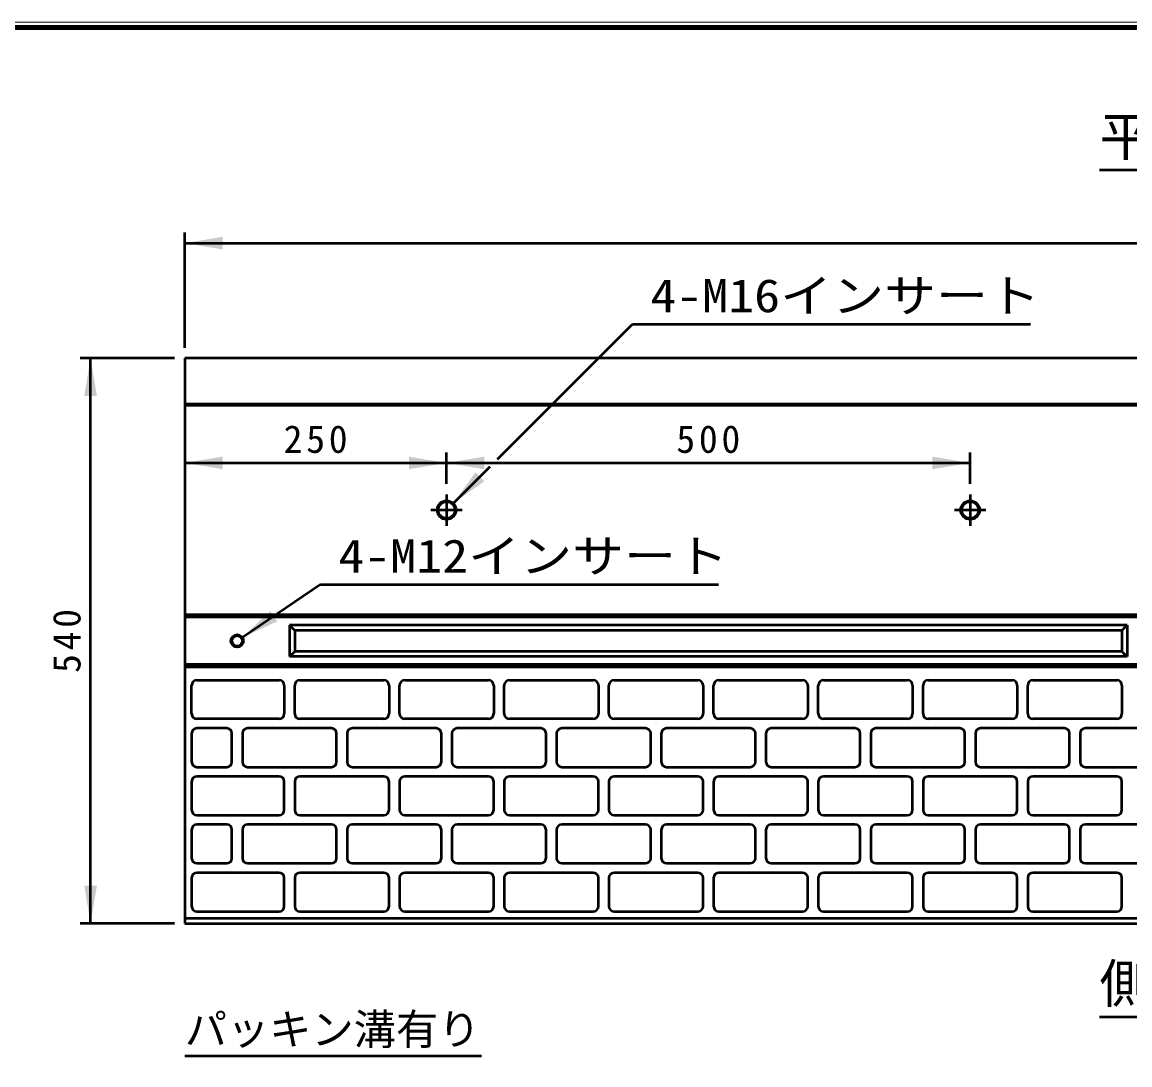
# Model space of a CAD drawing. Units: millimetres, scale not verified. Extents: x 100 to 4105, y 100 to 2870.
# Drawn here: x 1781 to 2838, y 1874 to 2870 of the extents above; entities that cross this region are included whole.
import ezdxf
from ezdxf.enums import TextEntityAlignment as Align

# ---------------------------------------------------------------- set-up
doc = ezdxf.new("R2010")
doc.units = ezdxf.units.MM
doc.header["$LTSCALE"] = 5
doc.linetypes.add('USER2', pattern=[13.4, 10, -1.2, 1, -1.2])
doc.layers.add('V-nasSTD', color=7, linetype='Continuous', lineweight=35)
doc.styles.add('ＭＳ ゴシック', font='')
doc.styles.get('ＭＳ ゴシック').set_extended_font_data('MS Gothic')

msp = doc.modelspace()

# ---------------------------------------------------------------- hatches: boundary and pattern name
at = {"layer": 'V-nasSTD'}
for points in [[(1972, 2664.887), (1936, 2658.887), (1972, 2652.887)], [(1852, 2512.887), (1846, 2548.887), (1840, 2512.887)], [(1972, 2454.887), (1936, 2448.887), (1972, 2442.887)], [(2150, 2442.887), (2186, 2448.887), (2150, 2454.887)], [(2222, 2454.887), (2186, 2448.887), (2222, 2442.887)], [(2650, 2442.887), (2686, 2448.887), (2650, 2454.887)], [(2213.577, 2439.949), (2192.364, 2410.251), (2222.062, 2431.464)], [(2024.152, 2297.445), (2020.791, 2302.415), (2017.43, 2307.385), (1990.97, 2282.248)], [(1840, 2044.887), (1846, 2008.887), (1852, 2044.887)]]:
    msp.add_hatch(color=256, dxfattribs=at).paths.add_polyline_path(points)

# ---------------------------------------------------------------- linework, layer by layer
at = {"layer": 'V-nasSTD', "lineweight": 100}
msp.add_line((4100, 2865), (105, 2865), dxfattribs=at)
at = {"layer": 'V-nasSTD', "lineweight": 50}
for p, q in [((2809.597, 2728.887), (3062.403, 2728.887)), ((1936, 2558.887), (1936, 2668.887)), ((1936, 2658.887), (3936, 2658.887)), ((2234.536, 2452.422), (2363.478, 2581.365)), ((2363.478, 2581.365), (2743.478, 2581.365)), ((1926, 2548.887), (1836, 2548.887)), ((1846, 2008.887), (1846, 2548.887)), ((1936, 2548.887), (1936, 2008.887)), ((3936, 2548.887), (1936, 2548.887)), ((2936, 2504.887), (1936, 2504.887)), ((2936, 2503.887), (1936, 2503.887)), ((2186, 2428.887), (2186, 2458.887)), ((2686, 2428.887), (2686, 2458.887)), ((1936, 2448.887), (2186, 2448.887)), ((2186, 2448.887), (2686, 2448.887)), ((2192.364, 2410.251), (2227.464, 2445.351)), ((2065.523, 2332.665), (1990.97, 2282.248)), ((2065.523, 2332.665), (2445.523, 2332.665)), ((3936, 2303.887), (1936, 2303.887)), ((3936, 2301.387), (1936, 2301.387)), ((2836, 2293.887), (2036, 2293.887)), ((2036, 2293.887), (2036, 2263.887)), ((2041, 2288.887), (2036, 2293.887)), ((2831, 2288.887), (2041, 2288.887)), ((2041, 2288.887), (2041, 2268.887)), ((2831, 2288.887), (2836, 2293.887)), ((2831, 2288.887), (2831, 2268.887)), ((2836, 2293.887), (2836, 2263.887)), ((2041, 2268.887), (2036, 2263.887)), ((2836, 2263.887), (2036, 2263.887)), ((2831, 2268.887), (2041, 2268.887)), ((2831, 2268.887), (2836, 2263.887)), ((3936, 2256.387), (1936, 2256.387)), ((3936, 2253.887), (1936, 2253.887)), ((1942.5, 2209.387), (1942.5, 2236.387)), ((1947.5, 2241.387), (2026, 2241.387)), ((2031, 2236.387), (2031, 2209.387)), ((2041, 2209.387), (2041, 2236.387)), ((2046, 2241.387), (2126, 2241.387)), ((2131, 2236.387), (2131, 2209.387)), ((2141, 2209.387), (2141, 2236.387)), ((2146, 2241.387), (2226, 2241.387)), ((2231, 2236.387), (2231, 2209.387)), ((2241, 2209.387), (2241, 2236.387)), ((2246, 2241.387), (2326, 2241.387)), ((2331, 2236.387), (2331, 2209.387)), ((2341, 2209.387), (2341, 2236.387)), ((2346, 2241.387), (2426, 2241.387)), ((2431, 2236.387), (2431, 2209.387)), ((2441, 2209.387), (2441, 2236.387)), ((2446, 2241.387), (2526, 2241.387)), ((2531, 2236.387), (2531, 2209.387)), ((2541, 2209.387), (2541, 2236.387)), ((2546, 2241.387), (2626, 2241.387)), ((2631, 2236.387), (2631, 2209.387)), ((2641, 2209.387), (2641, 2236.387)), ((2646, 2241.387), (2726, 2241.387)), ((2731, 2236.387), (2731, 2209.387)), ((2741, 2209.387), (2741, 2236.387)), ((2746, 2241.387), (2826, 2241.387)), ((2831, 2236.387), (2831, 2209.387)), ((2026, 2204.387), (1947.5, 2204.387)), ((2126, 2204.387), (2046, 2204.387)), ((2226, 2204.387), (2146, 2204.387)), ((2326, 2204.387), (2246, 2204.387)), ((2426, 2204.387), (2346, 2204.387)), ((2526, 2204.387), (2446, 2204.387)), ((2626, 2204.387), (2546, 2204.387)), ((2726, 2204.387), (2646, 2204.387)), ((2826, 2204.387), (2746, 2204.387)), ((1942.5, 2190.387), (1942.5, 2163.387)), ((1976, 2195.387), (1947.5, 2195.387)), ((1981, 2163.387), (1981, 2190.387)), ((1991, 2190.387), (1991, 2163.387)), ((2076, 2195.387), (1996, 2195.387)), ((2081, 2163.387), (2081, 2190.387)), ((2091, 2190.387), (2091, 2163.387)), ((2176, 2195.387), (2096, 2195.387)), ((2181, 2163.387), (2181, 2190.387)), ((2191, 2190.387), (2191, 2163.387)), ((2276, 2195.387), (2196, 2195.387)), ((2281, 2163.387), (2281, 2190.387)), ((2291, 2190.387), (2291, 2163.387)), ((2376, 2195.387), (2296, 2195.387)), ((2381, 2163.387), (2381, 2190.387)), ((2391, 2190.387), (2391, 2163.387)), ((2476, 2195.387), (2396, 2195.387)), ((2481, 2163.387), (2481, 2190.387)), ((2491, 2190.387), (2491, 2163.387)), ((2576, 2195.387), (2496, 2195.387)), ((2581, 2163.387), (2581, 2190.387)), ((2591, 2190.387), (2591, 2163.387)), ((2676, 2195.387), (2596, 2195.387)), ((2681, 2163.387), (2681, 2190.387)), ((2691, 2190.387), (2691, 2163.387)), ((2776, 2195.387), (2696, 2195.387)), ((2781, 2163.387), (2781, 2190.387)), ((2791, 2190.387), (2791, 2163.387)), ((2876, 2195.387), (2796, 2195.387)), ((1947.5, 2158.387), (1976, 2158.387)), ((1996, 2158.387), (2076, 2158.387)), ((2096, 2158.387), (2176, 2158.387)), ((2196, 2158.387), (2276, 2158.387)), ((2296, 2158.387), (2376, 2158.387)), ((2396, 2158.387), (2476, 2158.387)), ((2496, 2158.387), (2576, 2158.387)), ((2596, 2158.387), (2676, 2158.387)), ((2696, 2158.387), (2776, 2158.387)), ((2796, 2158.387), (2876, 2158.387)), ((2026, 2149.387), (1947.5, 2149.387)), ((2126, 2149.387), (2046, 2149.387)), ((2226, 2149.387), (2146, 2149.387)), ((2326, 2149.387), (2246, 2149.387)), ((2426, 2149.387), (2346, 2149.387)), ((2526, 2149.387), (2446, 2149.387)), ((2626, 2149.387), (2546, 2149.387)), ((2726, 2149.387), (2646, 2149.387)), ((2826, 2149.387), (2746, 2149.387)), ((1942.5, 2144.387), (1942.5, 2117.387)), ((2031, 2117.387), (2031, 2144.387)), ((2041, 2144.387), (2041, 2117.387)), ((2131, 2117.387), (2131, 2144.387)), ((2141, 2144.387), (2141, 2117.387)), ((2231, 2117.387), (2231, 2144.387)), ((2241, 2144.387), (2241, 2117.387)), ((2331, 2117.387), (2331, 2144.387)), ((2341, 2144.387), (2341, 2117.387)), ((2431, 2117.387), (2431, 2144.387)), ((2441, 2144.387), (2441, 2117.387)), ((2531, 2117.387), (2531, 2144.387)), ((2541, 2144.387), (2541, 2117.387)), ((2631, 2117.387), (2631, 2144.387)), ((2641, 2144.387), (2641, 2117.387)), ((2731, 2117.387), (2731, 2144.387)), ((2741, 2144.387), (2741, 2117.387)), ((2831, 2117.387), (2831, 2144.387)), ((1947.5, 2112.387), (2026, 2112.387)), ((2046, 2112.387), (2126, 2112.387)), ((2146, 2112.387), (2226, 2112.387)), ((2246, 2112.387), (2326, 2112.387)), ((2346, 2112.387), (2426, 2112.387)), ((2446, 2112.387), (2526, 2112.387)), ((2546, 2112.387), (2626, 2112.387)), ((2646, 2112.387), (2726, 2112.387)), ((2746, 2112.387), (2826, 2112.387)), ((1942.5, 2098.387), (1942.5, 2071.387)), ((1976, 2103.387), (1947.5, 2103.387)), ((1981, 2071.387), (1981, 2098.387)), ((1991, 2098.387), (1991, 2071.387)), ((2076, 2103.387), (1996, 2103.387)), ((2081, 2071.387), (2081, 2098.387)), ((2091, 2098.387), (2091, 2071.387)), ((2176, 2103.387), (2096, 2103.387)), ((2181, 2071.387), (2181, 2098.387)), ((2191, 2098.387), (2191, 2071.387)), ((2276, 2103.387), (2196, 2103.387)), ((2281, 2071.387), (2281, 2098.387)), ((2291, 2098.387), (2291, 2071.387)), ((2376, 2103.387), (2296, 2103.387)), ((2381, 2071.387), (2381, 2098.387)), ((2391, 2098.387), (2391, 2071.387)), ((2476, 2103.387), (2396, 2103.387)), ((2481, 2071.387), (2481, 2098.387)), ((2491, 2098.387), (2491, 2071.387)), ((2576, 2103.387), (2496, 2103.387)), ((2581, 2071.387), (2581, 2098.387)), ((2591, 2098.387), (2591, 2071.387)), ((2676, 2103.387), (2596, 2103.387)), ((2681, 2071.387), (2681, 2098.387)), ((2691, 2098.387), (2691, 2071.387)), ((2776, 2103.387), (2696, 2103.387)), ((2781, 2071.387), (2781, 2098.387)), ((2791, 2098.387), (2791, 2071.387)), ((2876, 2103.387), (2796, 2103.387)), ((1947.5, 2066.387), (1976, 2066.387)), ((1996, 2066.387), (2076, 2066.387)), ((2096, 2066.387), (2176, 2066.387)), ((2196, 2066.387), (2276, 2066.387)), ((2296, 2066.387), (2376, 2066.387)), ((2396, 2066.387), (2476, 2066.387)), ((2496, 2066.387), (2576, 2066.387)), ((2596, 2066.387), (2676, 2066.387)), ((2696, 2066.387), (2776, 2066.387)), ((2796, 2066.387), (2876, 2066.387)), ((1942.5, 2052.387), (1942.5, 2025.387)), ((2026, 2057.387), (1947.5, 2057.387)), ((2031, 2025.387), (2031, 2052.387)), ((2041, 2052.387), (2041, 2025.387)), ((2126, 2057.387), (2046, 2057.387)), ((2131, 2025.387), (2131, 2052.387)), ((2141, 2052.387), (2141, 2025.387)), ((2226, 2057.387), (2146, 2057.387)), ((2231, 2025.387), (2231, 2052.387)), ((2241, 2052.387), (2241, 2025.387)), ((2326, 2057.387), (2246, 2057.387)), ((2331, 2025.387), (2331, 2052.387)), ((2341, 2052.387), (2341, 2025.387)), ((2426, 2057.387), (2346, 2057.387)), ((2431, 2025.387), (2431, 2052.387)), ((2441, 2052.387), (2441, 2025.387)), ((2526, 2057.387), (2446, 2057.387)), ((2531, 2025.387), (2531, 2052.387)), ((2541, 2052.387), (2541, 2025.387)), ((2626, 2057.387), (2546, 2057.387)), ((2631, 2025.387), (2631, 2052.387)), ((2641, 2052.387), (2641, 2025.387)), ((2726, 2057.387), (2646, 2057.387)), ((2731, 2025.387), (2731, 2052.387)), ((2741, 2052.387), (2741, 2025.387)), ((2826, 2057.387), (2746, 2057.387)), ((2831, 2025.387), (2831, 2052.387)), ((1936, 2013.887), (2936, 2013.887)), ((1947.5, 2020.387), (2026, 2020.387)), ((2046, 2020.387), (2126, 2020.387)), ((2146, 2020.387), (2226, 2020.387)), ((2246, 2020.387), (2326, 2020.387)), ((2346, 2020.387), (2426, 2020.387)), ((2446, 2020.387), (2526, 2020.387)), ((2546, 2020.387), (2626, 2020.387)), ((2646, 2020.387), (2726, 2020.387)), ((2746, 2020.387), (2826, 2020.387)), ((1926, 2008.887), (1836, 2008.887)), ((1936, 2008.887), (3936, 2008.887)), ((2809.597, 1919.655), (3062.403, 1919.655)), ((1936, 1882.327), (2219.208, 1882.327))]:
    msp.add_line(p, q, dxfattribs=at)
at = {"layer": 'V-nasSTD', "linetype": 'USER2', "lineweight": 50}
for p, q in [((2186, 2418.887), (2186, 2388.887)), ((2686, 2418.887), (2686, 2388.887)), ((2201, 2403.887), (2171, 2403.887)), ((2701, 2403.887), (2671, 2403.887))]:
    msp.add_line(p, q, dxfattribs=at)
at = {"layer": 'V-nasSTD', "lineweight": 13}
msp.add_lwpolyline([(100, 100), (100, 2870), (4105, 2870), (4105, 100)], close=True, dxfattribs=at)
at = {"layer": 'V-nasSTD', "lineweight": 50}
for centre, radius in [((2186, 2403.887), 9), ((2186, 2403.887), 8), ((2686, 2403.887), 9), ((2686, 2403.887), 8), ((1986, 2278.887), 6), ((1986, 2278.887), 5)]:
    msp.add_circle(centre, radius, dxfattribs=at)
for centre, start, end in [((1947.5, 2236.387), 90, 180), ((2026, 2236.387), 0, 90), ((2046, 2236.387), 90, 180), ((2126, 2236.387), 0, 90), ((2146, 2236.387), 90, 180), ((2226, 2236.387), 0, 90), ((2246, 2236.387), 90, 180), ((2326, 2236.387), 0, 90), ((2346, 2236.387), 90, 180), ((2426, 2236.387), 0, 90), ((2446, 2236.387), 90, 180), ((2526, 2236.387), 0, 90), ((2546, 2236.387), 90, 180), ((2626, 2236.387), 0, 90), ((2646, 2236.387), 90, 180), ((2726, 2236.387), 0, 90), ((2746, 2236.387), 90, 180), ((2826, 2236.387), 0, 90), ((1947.5, 2209.387), 180, 270), ((2026, 2209.387), 270, 0), ((2046, 2209.387), 180, 270), ((2126, 2209.387), 270, 0), ((2146, 2209.387), 180, 270), ((2226, 2209.387), 270, 0), ((2246, 2209.387), 180, 270), ((2326, 2209.387), 270, 0), ((2346, 2209.387), 180, 270), ((2426, 2209.387), 270, 0), ((2446, 2209.387), 180, 270), ((2526, 2209.387), 270, 0), ((2546, 2209.387), 180, 270), ((2626, 2209.387), 270, 0), ((2646, 2209.387), 180, 270), ((2726, 2209.387), 270, 0), ((2746, 2209.387), 180, 270), ((2826, 2209.387), 270, 0), ((1947.5, 2190.387), 90, 180), ((1976, 2190.387), 0, 90), ((1996, 2190.387), 90, 180), ((2076, 2190.387), 0, 90), ((2096, 2190.387), 90, 180), ((2176, 2190.387), 0, 90), ((2196, 2190.387), 90, 180), ((2276, 2190.387), 0, 90), ((2296, 2190.387), 90, 180), ((2376, 2190.387), 0, 90), ((2396, 2190.387), 90, 180), ((2476, 2190.387), 0, 90), ((2496, 2190.387), 90, 180), ((2576, 2190.387), 0, 90), ((2596, 2190.387), 90, 180), ((2676, 2190.387), 0, 90), ((2696, 2190.387), 90, 180), ((2776, 2190.387), 0, 90), ((2796, 2190.387), 90, 180), ((1947.5, 2163.387), 180, 270), ((1976, 2163.387), 270, 0), ((1996, 2163.387), 180, 270), ((2076, 2163.387), 270, 0), ((2096, 2163.387), 180, 270), ((2176, 2163.387), 270, 0), ((2196, 2163.387), 180, 270), ((2276, 2163.387), 270, 0), ((2296, 2163.387), 180, 270), ((2376, 2163.387), 270, 0), ((2396, 2163.387), 180, 270), ((2476, 2163.387), 270, 0), ((2496, 2163.387), 180, 270), ((2576, 2163.387), 270, 0), ((2596, 2163.387), 180, 270), ((2676, 2163.387), 270, 0), ((2696, 2163.387), 180, 270), ((2776, 2163.387), 270, 0), ((2796, 2163.387), 180, 270), ((1947.5, 2144.387), 90, 180), ((2026, 2144.387), 0, 90), ((2046, 2144.387), 90, 180), ((2126, 2144.387), 0, 90), ((2146, 2144.387), 90, 180), ((2226, 2144.387), 0, 90), ((2246, 2144.387), 90, 180), ((2326, 2144.387), 0, 90), ((2346, 2144.387), 90, 180), ((2426, 2144.387), 0, 90), ((2446, 2144.387), 90, 180), ((2526, 2144.387), 0, 90), ((2546, 2144.387), 90, 180), ((2626, 2144.387), 0, 90), ((2646, 2144.387), 90, 180), ((2726, 2144.387), 0, 90), ((2746, 2144.387), 90, 180), ((2826, 2144.387), 0, 90), ((1947.5, 2117.387), 180, 270), ((2026, 2117.387), 270, 0), ((2046, 2117.387), 180, 270), ((2126, 2117.387), 270, 0), ((2146, 2117.387), 180, 270), ((2226, 2117.387), 270, 0), ((2246, 2117.387), 180, 270), ((2326, 2117.387), 270, 0), ((2346, 2117.387), 180, 270), ((2426, 2117.387), 270, 0), ((2446, 2117.387), 180, 270), ((2526, 2117.387), 270, 0), ((2546, 2117.387), 180, 270), ((2626, 2117.387), 270, 0), ((2646, 2117.387), 180, 270), ((2726, 2117.387), 270, 0), ((2746, 2117.387), 180, 270), ((2826, 2117.387), 270, 0), ((1947.5, 2098.387), 90, 180), ((1976, 2098.387), 0, 90), ((1996, 2098.387), 90, 180), ((2076, 2098.387), 0, 90), ((2096, 2098.387), 90, 180), ((2176, 2098.387), 0, 90), ((2196, 2098.387), 90, 180), ((2276, 2098.387), 0, 90), ((2296, 2098.387), 90, 180), ((2376, 2098.387), 0, 90), ((2396, 2098.387), 90, 180), ((2476, 2098.387), 0, 90), ((2496, 2098.387), 90, 180), ((2576, 2098.387), 0, 90), ((2596, 2098.387), 90, 180), ((2676, 2098.387), 0, 90), ((2696, 2098.387), 90, 180), ((2776, 2098.387), 0, 90), ((2796, 2098.387), 90, 180), ((1947.5, 2071.387), 180, 270), ((1976, 2071.387), 270, 0), ((1996, 2071.387), 180, 270), ((2076, 2071.387), 270, 0), ((2096, 2071.387), 180, 270), ((2176, 2071.387), 270, 0), ((2196, 2071.387), 180, 270), ((2276, 2071.387), 270, 0), ((2296, 2071.387), 180, 270), ((2376, 2071.387), 270, 0), ((2396, 2071.387), 180, 270), ((2476, 2071.387), 270, 0), ((2496, 2071.387), 180, 270), ((2576, 2071.387), 270, 0), ((2596, 2071.387), 180, 270), ((2676, 2071.387), 270, 0), ((2696, 2071.387), 180, 270), ((2776, 2071.387), 270, 0), ((2796, 2071.387), 180, 270), ((1947.5, 2052.387), 90, 180), ((2026, 2052.387), 0, 90), ((2046, 2052.387), 90, 180), ((2126, 2052.387), 0, 90), ((2146, 2052.387), 90, 180), ((2226, 2052.387), 0, 90), ((2246, 2052.387), 90, 180), ((2326, 2052.387), 0, 90), ((2346, 2052.387), 90, 180), ((2426, 2052.387), 0, 90), ((2446, 2052.387), 90, 180), ((2526, 2052.387), 0, 90), ((2546, 2052.387), 90, 180), ((2626, 2052.387), 0, 90), ((2646, 2052.387), 90, 180), ((2726, 2052.387), 0, 90), ((2746, 2052.387), 90, 180), ((2826, 2052.387), 0, 90), ((1947.5, 2025.387), 180, 270), ((2026, 2025.387), 270, 0), ((2046, 2025.387), 180, 270), ((2126, 2025.387), 270, 0), ((2146, 2025.387), 180, 270), ((2226, 2025.387), 270, 0), ((2246, 2025.387), 180, 270), ((2326, 2025.387), 270, 0), ((2346, 2025.387), 180, 270), ((2426, 2025.387), 270, 0), ((2446, 2025.387), 180, 270), ((2526, 2025.387), 270, 0), ((2546, 2025.387), 180, 270), ((2626, 2025.387), 270, 0), ((2646, 2025.387), 180, 270), ((2726, 2025.387), 270, 0), ((2746, 2025.387), 180, 270), ((2826, 2025.387), 270, 0)]:
    msp.add_arc(centre, 5, start, end, dxfattribs=at)

# ---------------------------------------------------------------- texts
at = {"layer": 'V-nasSTD', "style": 'ＭＳ ゴシック'}
for s, height, p in [('平\u3000面\u3000図', 36.95, (2809.597, 2779.287)), ('側\u3000面\u3000図', 36.95, (2809.597, 1970.055)), ('パッキン溝有り', 29.56, (1936, 1922.647))]:
    msp.add_text(s, height=height, dxfattribs=at).set_placement(p, align=Align.TOP_LEFT)
at = {"layer": 'V-nasSTD', "style": 'ＭＳ ゴシック', "width": 1.15}
for s, p in [('4-M16インサート', (2380.598, 2624.565)), ('4-M12インサート', (2082.643, 2375.865))]:
    msp.add_text(s, height=31.67, dxfattribs=at).set_placement(p, align=Align.TOP_LEFT)
at = {"layer": 'V-nasSTD', "char_height": 26.39, "attachment_point": 1, "style": 'ＭＳ ゴシック'}
for s, insert in [('\\T1.2;250', (2030.4, 2484.887)), ('\\T1.2;500', (2405.4, 2484.887))]:
    msp.add_mtext(s, dxfattribs=dict(at, insert=insert))
at = {"layer": 'V-nasSTD', "insert": (1810, 2248.287), "char_height": 26.39, "attachment_point": 1, "rotation": 90, "style": 'ＭＳ ゴシック'}
msp.add_mtext('\\T1.2;540', dxfattribs=at)

doc.saveas('drawing.dxf')
